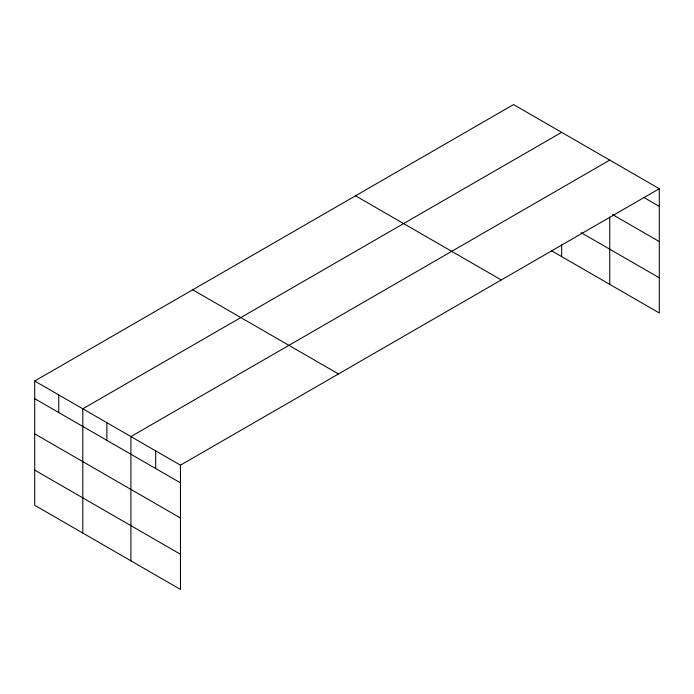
<?xml version="1.0" encoding="UTF-8"?>
<svg xmlns="http://www.w3.org/2000/svg" width="694" height="694" viewBox="0 0 694 694"><rect width="100%" height="100%" fill="white"/><g stroke="black" fill="none" stroke-linecap="round" stroke-linejoin="round"><path stroke-width="1.04" d="M551.461 250.716L659.3 312.977L659.3 188.725L513.534 104.568L34.7 381.023L34.7 505.275L180.466 589.432L180.466 465.18L34.7 381.023M561.637 132.346L82.803 408.792L82.803 533.044M609.74 160.114L130.906 436.569L130.906 560.813M180.466 465.18L659.3 188.725M643.694 197.374L659.3 206.387M612.49 214.533L659.3 241.564M581.06 232.629L659.3 277.8M355.519 195.803L501.285 279.96M192.715 289.797L338.481 373.953M34.7 398.677L180.466 482.842M34.7 433.854L180.466 518.01M34.7 470.098L180.466 554.254M609.74 217.213L609.74 284.367M561.637 244.869L561.637 256.589M155.682 450.874L155.682 468.528M106.85 422.681L106.85 440.334M58.747 394.912L58.747 412.566"/></g></svg>
